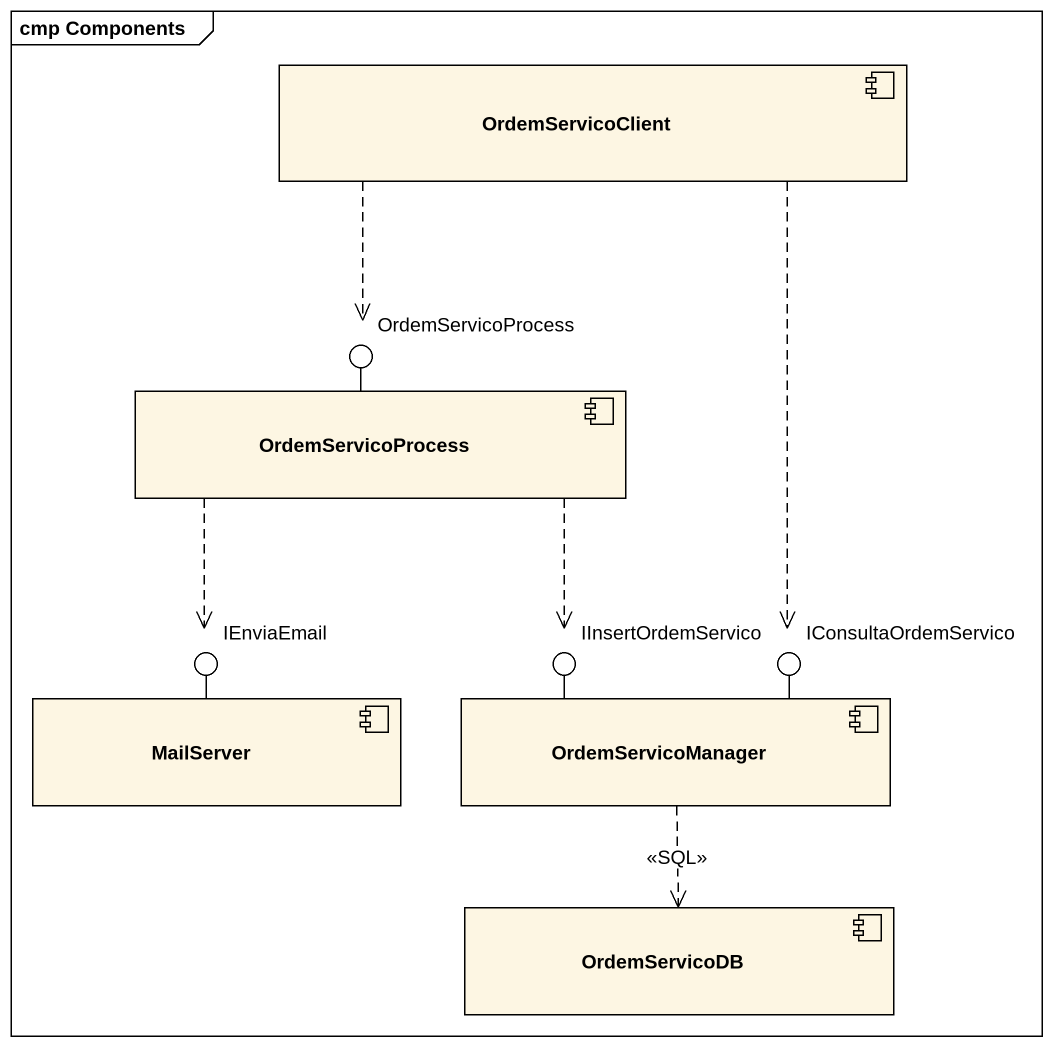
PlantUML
@startuml
mainframe cmp Components
component OrdemServicoClient
component OrdemServicoProcess
() "OrdemServicoProcess" as OrdemServicoProcess_2
() IEnviaEmail
() IInsertOrdemServico
() IConsultaOrdemServico
component MailServer
component OrdemServicoManager
component OrdemServicoDB
OrdemServicoProcess -up- OrdemServicoProcess_2
MailServer -up- IEnviaEmail
OrdemServicoManager -up- IInsertOrdemServico
OrdemServicoManager -up- IConsultaOrdemServico
OrdemServicoClient ..> OrdemServicoProcess_2
OrdemServicoClient ..> IConsultaOrdemServico
OrdemServicoProcess ..> IEnviaEmail
OrdemServicoProcess ..> IInsertOrdemServico
OrdemServicoManager ..> OrdemServicoDB : <<SQL>>
@enduml
